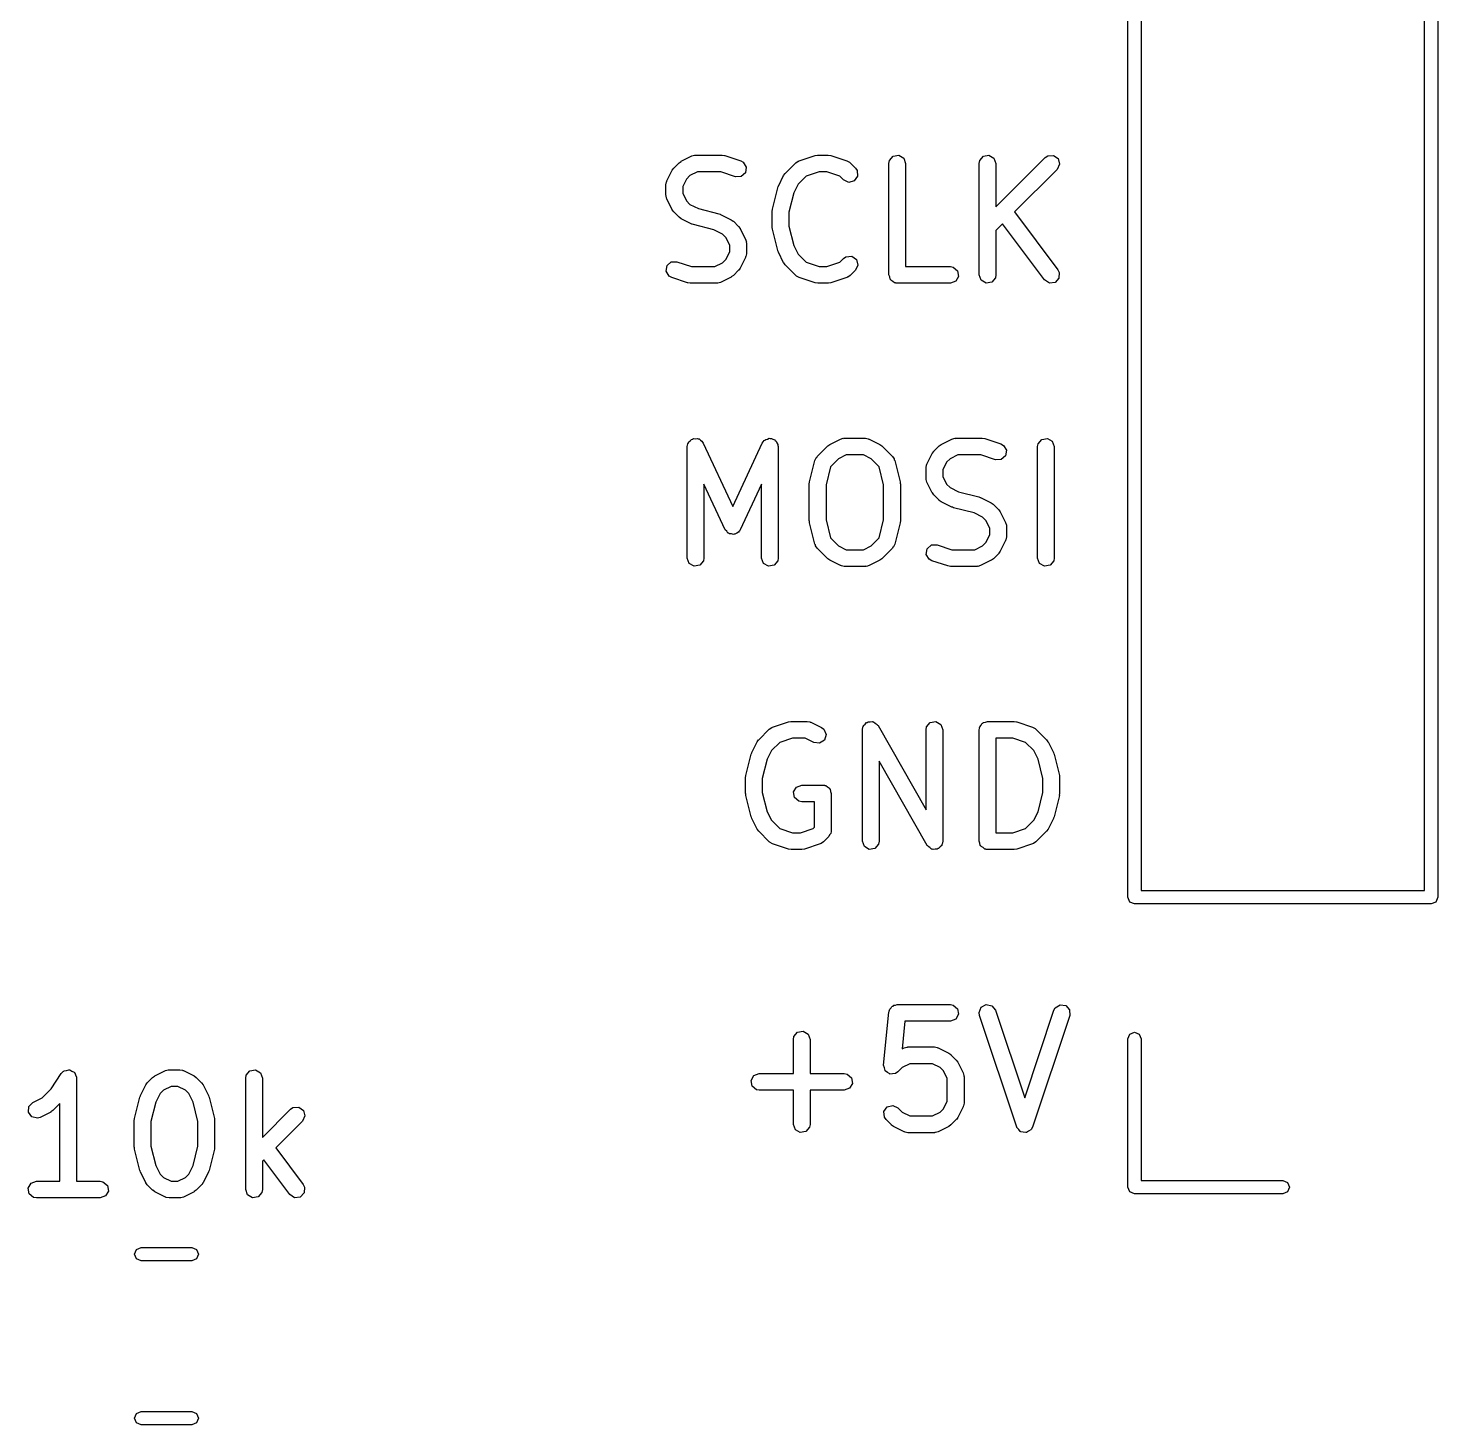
# Model space of a CAD drawing. Extents: x -3.87 to 1.04, y -1.6 to 1.04.
# Drawn here: x -3.4488 to -2.951, y -0.5313 to -0.038 of the extents above; entities that cross this region are included whole.
import ezdxf

# ---------------------------------------------------------------- set-up
doc = ezdxf.new("R2010")
doc.units = 0
doc.header["$MEASUREMENT"] = 0
doc.layers.add('BLACK', color=7, linetype='CONTINUOUS')

msp = doc.modelspace()

# ---------------------------------------------------------------- linework, layer by layer
at = {"layer": 'BLACK', "linetype": 'CONTINUOUS'}
for p, q in [((-3.06043, -0.345), (-3.06043, 0.45736)), ((-3.05571, 0.455), (-3.05571, -0.34264)), ((-2.95571, -0.34264), (-2.95571, 0.455)), ((-2.95098, 0.45736), (-2.95098, -0.345)), ((-3.21819, -0.08505), (-3.21444, -0.08317)), ((-3.21444, -0.08317), (-3.21346, -0.08288)), ((-3.21346, -0.08288), (-3.21329, -0.08292)), ((-3.21329, -0.08292), (-3.21312, -0.08286)), ((-3.21312, -0.08286), (-3.20375, -0.08286)), ((-3.20375, -0.08286), (-3.20288, -0.08301)), ((-3.20288, -0.08301), (-3.20282, -0.08301)), ((-3.20282, -0.08301), (-3.19719, -0.08489)), ((-3.17656, -0.08489), (-3.17094, -0.08301)), ((-3.17094, -0.08301), (-3.17006, -0.08288)), ((-3.17006, -0.08288), (-3.17, -0.08286)), ((-3.17, -0.08286), (-3.16625, -0.08286)), ((-3.16625, -0.08286), (-3.16538, -0.08301)), ((-3.16538, -0.08301), (-3.16532, -0.08301)), ((-3.16532, -0.08301), (-3.1597, -0.08489)), ((-3.14466, -0.0848), (-3.14336, -0.08325)), ((-3.14336, -0.08325), (-3.14137, -0.0829)), ((-3.14137, -0.0829), (-3.13962, -0.08391)), ((-3.13962, -0.08391), (-3.13893, -0.08581)), ((-3.11279, -0.0848), (-3.11149, -0.08325)), ((-3.11149, -0.08325), (-3.1095, -0.0829)), ((-3.1095, -0.0829), (-3.10775, -0.08391)), ((-3.10775, -0.08391), (-3.10706, -0.08581)), ((-3.10706, -0.10118), (-3.0896, -0.08372)), ((-3.0896, -0.08372), (-3.08876, -0.08314)), ((-3.08876, -0.08314), (-3.08675, -0.08296)), ((-3.08675, -0.08296), (-3.0851, -0.08412)), ((-3.0851, -0.08412), (-3.08457, -0.08607)), ((-3.22326, -0.09199), (-3.22139, -0.08824)), ((-3.22139, -0.08824), (-3.22086, -0.08753)), ((-3.22086, -0.08753), (-3.22084, -0.08747)), ((-3.22084, -0.08747), (-3.21896, -0.0856)), ((-3.21896, -0.0856), (-3.21824, -0.08509)), ((-3.21824, -0.08509), (-3.21819, -0.08505)), ((-3.21243, -0.08876), (-3.21512, -0.09011)), ((-3.20423, -0.08876), (-3.21243, -0.08876)), ((-3.19906, -0.09049), (-3.20423, -0.08876)), ((-3.19719, -0.08489), (-3.19629, -0.08537)), ((-3.19553, -0.08909), (-3.19704, -0.09043)), ((-3.19629, -0.08537), (-3.19523, -0.08709)), ((-3.19523, -0.08709), (-3.19553, -0.08909)), ((-3.18202, -0.09012), (-3.18149, -0.08941)), ((-3.18149, -0.08941), (-3.18147, -0.08935)), ((-3.18147, -0.08935), (-3.17772, -0.0856)), ((-3.17772, -0.0856), (-3.17688, -0.08501)), ((-3.17688, -0.08501), (-3.1767, -0.085)), ((-3.1767, -0.085), (-3.17656, -0.08489)), ((-3.16952, -0.08876), (-3.17403, -0.09027)), ((-3.16673, -0.08876), (-3.16952, -0.08876)), ((-3.16222, -0.09027), (-3.16673, -0.08876)), ((-3.1597, -0.08489), (-3.15879, -0.08537)), ((-3.15879, -0.08537), (-3.1587, -0.08552)), ((-3.1587, -0.08552), (-3.15854, -0.0856)), ((-3.15854, -0.0856), (-3.15667, -0.08747)), ((-3.15667, -0.08747), (-3.15608, -0.08831)), ((-3.15608, -0.08831), (-3.1559, -0.09033)), ((-3.14484, -0.08581), (-3.14466, -0.0848)), ((-3.14484, -0.12518), (-3.14484, -0.08581)), ((-3.13893, -0.08581), (-3.13893, -0.12223)), ((-3.11296, -0.08581), (-3.11279, -0.0848)), ((-3.11296, -0.12518), (-3.11296, -0.08581)), ((-3.10706, -0.08581), (-3.10706, -0.10118)), ((-3.08543, -0.0879), (-3.10049, -0.10296)), ((-3.08457, -0.08607), (-3.08543, -0.0879)), ((-3.22358, -0.09331), (-3.2234, -0.0923)), ((-3.22358, -0.09706), (-3.22358, -0.09331)), ((-3.2234, -0.0923), (-3.22328, -0.09217)), ((-3.22328, -0.09217), (-3.22326, -0.09199)), ((-3.21632, -0.09131), (-3.21767, -0.09401)), ((-3.21767, -0.09401), (-3.21767, -0.09636)), ((-3.21512, -0.09011), (-3.21632, -0.09131)), ((-3.19704, -0.09043), (-3.19906, -0.09049)), ((-3.18599, -0.10197), (-3.18412, -0.09447)), ((-3.18412, -0.09447), (-3.18391, -0.094)), ((-3.18391, -0.094), (-3.18389, -0.09387)), ((-3.18389, -0.09387), (-3.18202, -0.09012)), ((-3.17695, -0.09319), (-3.17847, -0.09622)), ((-3.17403, -0.09027), (-3.17695, -0.09319)), ((-3.16084, -0.09165), (-3.16222, -0.09027)), ((-3.15901, -0.0925), (-3.16084, -0.09165)), ((-3.15706, -0.09198), (-3.15901, -0.0925)), ((-3.1559, -0.09033), (-3.15706, -0.09198)), ((-3.22351, -0.09723), (-3.22358, -0.09706)), ((-3.22356, -0.0974), (-3.22351, -0.09723)), ((-3.22326, -0.09838), (-3.22356, -0.0974)), ((-3.22139, -0.10213), (-3.22326, -0.09838)), ((-3.21767, -0.09636), (-3.21632, -0.09906)), ((-3.21632, -0.09906), (-3.21512, -0.10026)), ((-3.17847, -0.09622), (-3.18017, -0.10305)), ((-3.22134, -0.10218), (-3.22139, -0.10213)), ((-3.22084, -0.1029), (-3.22134, -0.10218)), ((-3.21896, -0.10477), (-3.22084, -0.1029)), ((-3.21512, -0.10026), (-3.21209, -0.10177)), ((-3.21209, -0.10177), (-3.20491, -0.10357)), ((-3.20491, -0.10357), (-3.20444, -0.10378)), ((-3.20444, -0.10378), (-3.2043, -0.10379)), ((-3.2043, -0.10379), (-3.20055, -0.10567)), ((-3.18608, -0.10268), (-3.18598, -0.1021)), ((-3.18608, -0.10831), (-3.18608, -0.10268)), ((-3.18598, -0.1021), (-3.18599, -0.10197)), ((-3.18017, -0.10305), (-3.18017, -0.10794)), ((-3.10049, -0.10296), (-3.08515, -0.12341)), ((-3.2189, -0.1048), (-3.21896, -0.10477)), ((-3.21819, -0.10533), (-3.2189, -0.1048)), ((-3.21444, -0.1072), (-3.21819, -0.10533)), ((-3.2143, -0.10722), (-3.21444, -0.1072)), ((-3.21384, -0.10742), (-3.2143, -0.10722)), ((-3.20665, -0.10922), (-3.21384, -0.10742)), ((-3.20362, -0.11074), (-3.20665, -0.10922)), ((-3.20055, -0.10567), (-3.19985, -0.10619)), ((-3.19985, -0.10619), (-3.19979, -0.10622)), ((-3.19979, -0.10622), (-3.19791, -0.1081)), ((-3.19791, -0.1081), (-3.19741, -0.10882)), ((-3.19741, -0.10882), (-3.19736, -0.10886)), ((-3.19736, -0.10886), (-3.19548, -0.11261)), ((-3.18603, -0.10844), (-3.18608, -0.10831)), ((-3.18599, -0.10902), (-3.18603, -0.10844)), ((-3.18412, -0.11652), (-3.18599, -0.10902)), ((-3.18017, -0.10794), (-3.17847, -0.11478)), ((-3.10471, -0.10718), (-3.10706, -0.10953)), ((-3.08988, -0.12695), (-3.10471, -0.10718)), ((-3.20243, -0.11193), (-3.20362, -0.11074)), ((-3.20108, -0.11463), (-3.20243, -0.11193)), ((-3.19548, -0.11261), (-3.19519, -0.1136)), ((-3.19519, -0.1136), (-3.19523, -0.11377)), ((-3.19523, -0.11377), (-3.19517, -0.11393)), ((-3.19517, -0.11393), (-3.19517, -0.11768)), ((-3.10706, -0.10953), (-3.10706, -0.12518)), ((-3.20243, -0.11968), (-3.20108, -0.11699)), ((-3.20108, -0.11699), (-3.20108, -0.11463)), ((-3.19548, -0.119), (-3.19736, -0.12275)), ((-3.19546, -0.11883), (-3.19548, -0.119)), ((-3.19535, -0.11869), (-3.19546, -0.11883)), ((-3.19517, -0.11768), (-3.19535, -0.11869)), ((-3.18404, -0.11664), (-3.18412, -0.11652)), ((-3.18389, -0.11713), (-3.18404, -0.11664)), ((-3.18202, -0.12088), (-3.18389, -0.11713)), ((-3.17847, -0.11478), (-3.17695, -0.11781)), ((-3.17695, -0.11781), (-3.17403, -0.12073)), ((-3.16222, -0.12073), (-3.16084, -0.11934)), ((-3.16084, -0.11934), (-3.16, -0.11876)), ((-3.16, -0.11876), (-3.15799, -0.11858)), ((-3.15799, -0.11858), (-3.15634, -0.11974)), ((-3.22352, -0.1239), (-3.22322, -0.1219)), ((-3.22246, -0.12562), (-3.22352, -0.1239)), ((-3.22322, -0.1219), (-3.22171, -0.12056)), ((-3.22171, -0.12056), (-3.21969, -0.12051)), ((-3.21969, -0.12051), (-3.21452, -0.12223)), ((-3.21452, -0.12223), (-3.20632, -0.12223)), ((-3.20632, -0.12223), (-3.20362, -0.12088)), ((-3.20362, -0.12088), (-3.20243, -0.11968)), ((-3.19791, -0.12352), (-3.19979, -0.1254)), ((-3.19788, -0.12346), (-3.19791, -0.12352)), ((-3.19736, -0.12275), (-3.19788, -0.12346)), ((-3.18197, -0.12092), (-3.18202, -0.12088)), ((-3.18147, -0.12165), (-3.18197, -0.12092)), ((-3.17772, -0.1254), (-3.18147, -0.12165)), ((-3.17403, -0.12073), (-3.16952, -0.12223)), ((-3.16952, -0.12223), (-3.16673, -0.12223)), ((-3.16673, -0.12223), (-3.16222, -0.12073)), ((-3.15667, -0.12352), (-3.15854, -0.1254)), ((-3.15581, -0.12169), (-3.15667, -0.12352)), ((-3.15634, -0.11974), (-3.15581, -0.12169)), ((-3.13893, -0.12223), (-3.12313, -0.12223)), ((-3.12313, -0.12223), (-3.12212, -0.12241)), ((-3.12212, -0.12241), (-3.12058, -0.1237)), ((-3.12058, -0.1237), (-3.12023, -0.1257)), ((-3.08515, -0.12341), (-3.08469, -0.12433)), ((-3.08469, -0.12433), (-3.0848, -0.12634)), ((-3.22156, -0.12611), (-3.22246, -0.12562)), ((-3.21593, -0.12798), (-3.22156, -0.12611)), ((-3.21587, -0.12798), (-3.21593, -0.12798)), ((-3.215, -0.12813), (-3.21587, -0.12798)), ((-3.20562, -0.12813), (-3.215, -0.12813)), ((-3.20546, -0.12807), (-3.20562, -0.12813)), ((-3.20529, -0.12812), (-3.20546, -0.12807)), ((-3.2043, -0.12782), (-3.20529, -0.12812)), ((-3.20055, -0.12595), (-3.2043, -0.12782)), ((-3.20051, -0.1259), (-3.20055, -0.12595)), ((-3.19979, -0.1254), (-3.20051, -0.1259)), ((-3.17756, -0.12547), (-3.17772, -0.1254)), ((-3.17746, -0.12562), (-3.17756, -0.12547)), ((-3.17656, -0.12611), (-3.17746, -0.12562)), ((-3.17094, -0.12798), (-3.17656, -0.12611)), ((-3.17087, -0.12798), (-3.17094, -0.12798)), ((-3.17, -0.12813), (-3.17087, -0.12798)), ((-3.16625, -0.12813), (-3.17, -0.12813)), ((-3.16619, -0.12811), (-3.16625, -0.12813)), ((-3.16532, -0.12798), (-3.16619, -0.12811)), ((-3.1597, -0.12611), (-3.16532, -0.12798)), ((-3.15956, -0.126), (-3.1597, -0.12611)), ((-3.15938, -0.12598), (-3.15956, -0.126)), ((-3.15854, -0.1254), (-3.15938, -0.12598)), ((-3.14457, -0.1259), (-3.14484, -0.12518)), ((-3.14444, -0.12666), (-3.14457, -0.1259)), ((-3.14424, -0.12683), (-3.14444, -0.12666)), ((-3.14414, -0.12708), (-3.14424, -0.12683)), ((-3.14348, -0.12746), (-3.14414, -0.12708)), ((-3.14289, -0.12796), (-3.14348, -0.12746)), ((-3.14251, -0.12802), (-3.14289, -0.12796)), ((-3.1424, -0.12809), (-3.14251, -0.12802)), ((-3.14227, -0.12807), (-3.1424, -0.12809)), ((-3.14188, -0.12813), (-3.14227, -0.12807)), ((-3.12313, -0.12813), (-3.14188, -0.12813)), ((-3.12124, -0.12744), (-3.12313, -0.12813)), ((-3.12023, -0.1257), (-3.12124, -0.12744)), ((-3.11227, -0.12708), (-3.11296, -0.12518)), ((-3.11052, -0.12809), (-3.11227, -0.12708)), ((-3.10853, -0.12774), (-3.11052, -0.12809)), ((-3.10724, -0.12619), (-3.10853, -0.12774)), ((-3.10706, -0.12518), (-3.10724, -0.12619)), ((-3.08818, -0.12806), (-3.08988, -0.12695)), ((-3.08618, -0.12782), (-3.08818, -0.12806)), ((-3.0848, -0.12634), (-3.08618, -0.12782)), ((-3.21564, -0.1845), (-3.21554, -0.18412)), ((-3.21554, -0.18412), (-3.21501, -0.18375)), ((-3.21501, -0.18375), (-3.2146, -0.18326)), ((-3.2146, -0.18326), (-3.21421, -0.18319)), ((-3.21421, -0.18319), (-3.21389, -0.18296)), ((-3.21389, -0.18296), (-3.21325, -0.18302)), ((-3.21325, -0.18302), (-3.21261, -0.1829)), ((-3.21261, -0.1829), (-3.21227, -0.1831)), ((-3.21227, -0.1831), (-3.21188, -0.18313)), ((-3.21188, -0.18313), (-3.21142, -0.18359)), ((-3.21142, -0.18359), (-3.21086, -0.18391)), ((-3.21086, -0.18391), (-3.21073, -0.18428)), ((-3.18955, -0.18456), (-3.18896, -0.18372)), ((-3.18896, -0.18372), (-3.18861, -0.18356)), ((-3.18861, -0.18356), (-3.18835, -0.18326)), ((-3.18835, -0.18326), (-3.18772, -0.18314)), ((-3.18772, -0.18314), (-3.18713, -0.18287)), ((-3.18713, -0.18287), (-3.18675, -0.18297)), ((-3.18675, -0.18297), (-3.18636, -0.1829)), ((-3.18636, -0.1829), (-3.18581, -0.18323)), ((-3.18581, -0.18323), (-3.18518, -0.18339)), ((-3.18518, -0.18339), (-3.18496, -0.18372)), ((-3.18496, -0.18372), (-3.18461, -0.18391)), ((-3.18461, -0.18391), (-3.18439, -0.18452)), ((-3.1657, -0.18505), (-3.16195, -0.18317)), ((-3.16195, -0.18317), (-3.16097, -0.18288)), ((-3.16097, -0.18288), (-3.1608, -0.18292)), ((-3.1608, -0.18292), (-3.16063, -0.18286)), ((-3.16063, -0.18286), (-3.15313, -0.18286)), ((-3.15313, -0.18286), (-3.15212, -0.18304)), ((-3.15212, -0.18304), (-3.15199, -0.18315)), ((-3.15199, -0.18315), (-3.15181, -0.18317)), ((-3.15181, -0.18317), (-3.14806, -0.18505)), ((-3.12633, -0.18505), (-3.12258, -0.18317)), ((-3.12258, -0.18317), (-3.1216, -0.18288)), ((-3.1216, -0.18288), (-3.12143, -0.18292)), ((-3.12143, -0.18292), (-3.12126, -0.18286)), ((-3.12126, -0.18286), (-3.11189, -0.18286)), ((-3.11189, -0.18286), (-3.11102, -0.18301)), ((-3.11102, -0.18301), (-3.11095, -0.18301)), ((-3.11095, -0.18301), (-3.10533, -0.18488)), ((-3.09216, -0.1848), (-3.09087, -0.18326)), ((-3.09087, -0.18326), (-3.08888, -0.1829)), ((-3.08888, -0.1829), (-3.08713, -0.18391)), ((-3.08713, -0.18391), (-3.08644, -0.18581)), ((-3.21608, -0.18581), (-3.2159, -0.1848)), ((-3.21608, -0.22518), (-3.21608, -0.18581)), ((-3.2159, -0.1848), (-3.21564, -0.1845)), ((-3.21073, -0.18428), (-3.21045, -0.18456)), ((-3.21045, -0.18456), (-3.2, -0.20695)), ((-3.2, -0.20695), (-3.18955, -0.18456)), ((-3.18439, -0.18452), (-3.18402, -0.18505)), ((-3.18402, -0.18505), (-3.18406, -0.18544)), ((-3.18406, -0.18544), (-3.18392, -0.18581)), ((-3.18392, -0.18581), (-3.18392, -0.22518)), ((-3.17022, -0.18935), (-3.16647, -0.1856)), ((-3.16647, -0.1856), (-3.16574, -0.18509)), ((-3.16574, -0.18509), (-3.1657, -0.18505)), ((-3.15993, -0.18876), (-3.16263, -0.19011)), ((-3.15383, -0.18876), (-3.15993, -0.18876)), ((-3.15113, -0.19011), (-3.15383, -0.18876)), ((-3.14806, -0.18505), (-3.14735, -0.18557)), ((-3.14735, -0.18557), (-3.14729, -0.1856)), ((-3.14729, -0.1856), (-3.14354, -0.18935)), ((-3.1314, -0.19199), (-3.12953, -0.18824)), ((-3.12953, -0.18824), (-3.129, -0.18753)), ((-3.129, -0.18753), (-3.12897, -0.18747)), ((-3.12897, -0.18747), (-3.1271, -0.1856)), ((-3.1271, -0.1856), (-3.12637, -0.18509)), ((-3.12637, -0.18509), (-3.12633, -0.18505)), ((-3.12056, -0.18876), (-3.12326, -0.19011)), ((-3.11237, -0.18876), (-3.12056, -0.18876)), ((-3.1072, -0.19049), (-3.11237, -0.18876)), ((-3.10533, -0.18488), (-3.10443, -0.18537)), ((-3.10367, -0.18909), (-3.10518, -0.19043)), ((-3.10443, -0.18537), (-3.10337, -0.1871)), ((-3.10337, -0.1871), (-3.10367, -0.18909)), ((-3.09234, -0.18581), (-3.09216, -0.1848)), ((-3.09234, -0.22518), (-3.09234, -0.18581)), ((-3.08644, -0.18581), (-3.08644, -0.22518)), ((-3.17287, -0.19822), (-3.17099, -0.19072)), ((-3.17099, -0.19072), (-3.17058, -0.18978)), ((-3.17058, -0.18978), (-3.17034, -0.18961)), ((-3.17034, -0.18961), (-3.17022, -0.18935)), ((-3.16546, -0.19295), (-3.16705, -0.1993)), ((-3.16263, -0.19011), (-3.16546, -0.19295)), ((-3.1483, -0.19295), (-3.15113, -0.19011)), ((-3.14671, -0.1993), (-3.1483, -0.19295)), ((-3.14354, -0.18935), (-3.14296, -0.19019)), ((-3.14296, -0.19019), (-3.14293, -0.19048)), ((-3.14293, -0.19048), (-3.14277, -0.19072)), ((-3.14277, -0.19072), (-3.14089, -0.19822)), ((-3.13171, -0.19331), (-3.13153, -0.1923)), ((-3.13171, -0.19706), (-3.13171, -0.19331)), ((-3.13153, -0.1923), (-3.13142, -0.19217)), ((-3.13142, -0.19217), (-3.1314, -0.19199)), ((-3.12446, -0.19131), (-3.12581, -0.19401)), ((-3.12581, -0.19401), (-3.12581, -0.19636)), ((-3.12326, -0.19011), (-3.12446, -0.19131)), ((-3.10518, -0.19043), (-3.1072, -0.19049)), ((-3.20268, -0.21518), (-3.21017, -0.19912)), ((-3.21017, -0.19912), (-3.21017, -0.22518)), ((-3.18983, -0.19912), (-3.19732, -0.21518)), ((-3.18983, -0.22518), (-3.18983, -0.19912)), ((-3.17296, -0.19894), (-3.17285, -0.19836)), ((-3.17296, -0.21206), (-3.17296, -0.19894)), ((-3.17285, -0.19836), (-3.17287, -0.19822)), ((-3.14089, -0.19822), (-3.14085, -0.19881)), ((-3.14085, -0.19881), (-3.1408, -0.19894)), ((-3.1408, -0.19894), (-3.1408, -0.21206)), ((-3.13165, -0.19723), (-3.13171, -0.19706)), ((-3.13169, -0.1974), (-3.13165, -0.19723)), ((-3.1314, -0.19838), (-3.13169, -0.1974)), ((-3.12953, -0.20213), (-3.1314, -0.19838)), ((-3.12581, -0.19636), (-3.12446, -0.19906)), ((-3.12446, -0.19906), (-3.12326, -0.20026)), ((-3.16705, -0.1993), (-3.16705, -0.21169)), ((-3.14671, -0.21169), (-3.14671, -0.1993)), ((-3.12948, -0.20217), (-3.12953, -0.20213)), ((-3.12897, -0.2029), (-3.12948, -0.20217)), ((-3.1271, -0.20477), (-3.12897, -0.2029)), ((-3.12326, -0.20026), (-3.12023, -0.20177)), ((-3.12023, -0.20177), (-3.11304, -0.20357)), ((-3.11304, -0.20357), (-3.11258, -0.20378)), ((-3.11258, -0.20378), (-3.11244, -0.20379)), ((-3.11244, -0.20379), (-3.10869, -0.20567)), ((-3.12704, -0.2048), (-3.1271, -0.20477)), ((-3.12633, -0.20533), (-3.12704, -0.2048)), ((-3.12258, -0.2072), (-3.12633, -0.20533)), ((-3.12244, -0.20722), (-3.12258, -0.2072)), ((-3.12198, -0.20742), (-3.12244, -0.20722)), ((-3.11479, -0.20922), (-3.12198, -0.20742)), ((-3.10869, -0.20567), (-3.10798, -0.20619)), ((-3.10798, -0.20619), (-3.10792, -0.20622)), ((-3.10792, -0.20622), (-3.10605, -0.2081)), ((-3.10605, -0.2081), (-3.10554, -0.20882)), ((-3.10554, -0.20882), (-3.1055, -0.20886)), ((-3.1055, -0.20886), (-3.10362, -0.21261)), ((-3.17291, -0.21219), (-3.17296, -0.21206)), ((-3.17287, -0.21277), (-3.17291, -0.21219)), ((-3.17099, -0.22027), (-3.17287, -0.21277)), ((-3.16705, -0.21169), (-3.16546, -0.21805)), ((-3.1483, -0.21805), (-3.14671, -0.21169)), ((-3.14089, -0.21277), (-3.14277, -0.22027)), ((-3.1408, -0.21206), (-3.14091, -0.21264)), ((-3.14091, -0.21264), (-3.14089, -0.21277)), ((-3.11176, -0.21074), (-3.11479, -0.20922)), ((-3.11056, -0.21193), (-3.11176, -0.21074)), ((-3.10921, -0.21463), (-3.11056, -0.21193)), ((-3.10362, -0.21261), (-3.10333, -0.2136)), ((-3.10333, -0.2136), (-3.10337, -0.21377)), ((-3.10337, -0.21377), (-3.10331, -0.21393)), ((-3.10331, -0.21393), (-3.10331, -0.21768)), ((-3.20213, -0.21572), (-3.20268, -0.21518)), ((-3.20169, -0.21635), (-3.20213, -0.21572)), ((-3.20144, -0.21642), (-3.20169, -0.21635)), ((-3.20125, -0.21661), (-3.20144, -0.21642)), ((-3.20048, -0.21668), (-3.20125, -0.21661)), ((-3.19974, -0.21688), (-3.20048, -0.21668)), ((-3.1995, -0.21676), (-3.19974, -0.21688)), ((-3.19923, -0.21679), (-3.1995, -0.21676)), ((-3.19861, -0.21635), (-3.19923, -0.21679)), ((-3.19791, -0.21602), (-3.19861, -0.21635)), ((-3.19769, -0.2157), (-3.19791, -0.21602)), ((-3.19758, -0.21563), (-3.19769, -0.2157)), ((-3.19755, -0.2155), (-3.19758, -0.21563)), ((-3.19732, -0.21518), (-3.19755, -0.2155)), ((-3.16546, -0.21805), (-3.16263, -0.22088)), ((-3.15113, -0.22088), (-3.1483, -0.21805)), ((-3.11056, -0.21968), (-3.10921, -0.21699)), ((-3.10921, -0.21699), (-3.10921, -0.21463)), ((-3.10362, -0.219), (-3.1055, -0.22275)), ((-3.1036, -0.21883), (-3.10362, -0.219)), ((-3.10349, -0.21869), (-3.1036, -0.21883)), ((-3.10331, -0.21768), (-3.10349, -0.21869)), ((-3.17083, -0.22051), (-3.17099, -0.22027)), ((-3.17081, -0.22081), (-3.17083, -0.22051)), ((-3.17022, -0.22165), (-3.17081, -0.22081)), ((-3.16647, -0.2254), (-3.17022, -0.22165)), ((-3.16263, -0.22088), (-3.15993, -0.22223)), ((-3.15993, -0.22223), (-3.15383, -0.22223)), ((-3.15383, -0.22223), (-3.15113, -0.22088)), ((-3.14354, -0.22165), (-3.14729, -0.2254)), ((-3.14342, -0.22138), (-3.14354, -0.22165)), ((-3.14318, -0.22121), (-3.14342, -0.22138)), ((-3.14277, -0.22027), (-3.14318, -0.22121)), ((-3.13165, -0.2239), (-3.13136, -0.2219)), ((-3.13059, -0.22562), (-3.13165, -0.2239)), ((-3.13136, -0.2219), (-3.12984, -0.22056)), ((-3.12984, -0.22056), (-3.12783, -0.22051)), ((-3.12783, -0.22051), (-3.12266, -0.22223)), ((-3.12266, -0.22223), (-3.11446, -0.22223)), ((-3.11446, -0.22223), (-3.11176, -0.22088)), ((-3.11176, -0.22088), (-3.11056, -0.21968)), ((-3.10605, -0.22352), (-3.10792, -0.2254)), ((-3.10602, -0.22346), (-3.10605, -0.22352)), ((-3.1055, -0.22275), (-3.10602, -0.22346)), ((-3.21539, -0.22708), (-3.21608, -0.22518)), ((-3.21364, -0.22809), (-3.21539, -0.22708)), ((-3.21165, -0.22774), (-3.21364, -0.22809)), ((-3.21035, -0.22619), (-3.21165, -0.22774)), ((-3.21017, -0.22518), (-3.21035, -0.22619)), ((-3.18914, -0.22708), (-3.18983, -0.22518)), ((-3.18739, -0.22809), (-3.18914, -0.22708)), ((-3.1854, -0.22774), (-3.18739, -0.22809)), ((-3.1841, -0.22619), (-3.1854, -0.22774)), ((-3.18392, -0.22518), (-3.1841, -0.22619)), ((-3.16641, -0.22542), (-3.16647, -0.2254)), ((-3.1657, -0.22595), (-3.16641, -0.22542)), ((-3.16195, -0.22782), (-3.1657, -0.22595)), ((-3.16178, -0.22784), (-3.16195, -0.22782)), ((-3.16164, -0.22796), (-3.16178, -0.22784)), ((-3.16063, -0.22814), (-3.16164, -0.22796)), ((-3.15313, -0.22814), (-3.16063, -0.22814)), ((-3.15296, -0.22807), (-3.15313, -0.22814)), ((-3.15279, -0.22812), (-3.15296, -0.22807)), ((-3.15181, -0.22782), (-3.15279, -0.22812)), ((-3.14806, -0.22595), (-3.15181, -0.22782)), ((-3.14802, -0.2259), (-3.14806, -0.22595)), ((-3.14729, -0.2254), (-3.14802, -0.2259)), ((-3.12969, -0.22611), (-3.13059, -0.22562)), ((-3.12407, -0.22798), (-3.12969, -0.22611)), ((-3.124, -0.22798), (-3.12407, -0.22798)), ((-3.12313, -0.22814), (-3.124, -0.22798)), ((-3.11376, -0.22814), (-3.12313, -0.22814)), ((-3.11359, -0.22807), (-3.11376, -0.22814)), ((-3.11342, -0.22812), (-3.11359, -0.22807)), ((-3.11244, -0.22782), (-3.11342, -0.22812)), ((-3.10869, -0.22595), (-3.11244, -0.22782)), ((-3.10865, -0.2259), (-3.10869, -0.22595)), ((-3.10792, -0.2254), (-3.10865, -0.2259)), ((-3.09165, -0.22708), (-3.09234, -0.22518)), ((-3.0899, -0.22809), (-3.09165, -0.22708)), ((-3.08791, -0.22774), (-3.0899, -0.22809)), ((-3.08661, -0.22619), (-3.08791, -0.22774)), ((-3.08644, -0.22518), (-3.08661, -0.22619)), ((-3.18594, -0.28488), (-3.18031, -0.28301)), ((-3.18031, -0.28301), (-3.17944, -0.28288)), ((-3.17944, -0.28288), (-3.17938, -0.28286)), ((-3.17938, -0.28286), (-3.17375, -0.28286)), ((-3.17375, -0.28286), (-3.17274, -0.28304)), ((-3.17274, -0.28304), (-3.17261, -0.28315)), ((-3.17261, -0.28315), (-3.17243, -0.28317)), ((-3.17243, -0.28317), (-3.16868, -0.28505)), ((-3.15322, -0.28384), (-3.15273, -0.28325)), ((-3.15273, -0.28325), (-3.15246, -0.28321)), ((-3.15246, -0.28321), (-3.15225, -0.28303)), ((-3.15225, -0.28303), (-3.15149, -0.28304)), ((-3.15149, -0.28304), (-3.15074, -0.2829)), ((-3.15074, -0.2829), (-3.15051, -0.28304)), ((-3.15051, -0.28304), (-3.15023, -0.28304)), ((-3.15023, -0.28304), (-3.14965, -0.28353)), ((-3.14965, -0.28353), (-3.14899, -0.28391)), ((-3.13153, -0.2848), (-3.13024, -0.28325)), ((-3.13024, -0.28325), (-3.12825, -0.2829)), ((-3.12825, -0.2829), (-3.1265, -0.28391)), ((-3.11229, -0.28421), (-3.11191, -0.28355)), ((-3.11191, -0.28355), (-3.11166, -0.28346)), ((-3.11166, -0.28346), (-3.11149, -0.28325)), ((-3.11149, -0.28325), (-3.11073, -0.28312)), ((-3.11073, -0.28312), (-3.11001, -0.28286)), ((-3.11001, -0.28286), (-3.10064, -0.28286)), ((-3.10064, -0.28286), (-3.09977, -0.28301)), ((-3.09977, -0.28301), (-3.0997, -0.28301)), ((-3.0997, -0.28301), (-3.09408, -0.28488)), ((-3.19084, -0.28935), (-3.18709, -0.2856)), ((-3.18709, -0.2856), (-3.18625, -0.28501)), ((-3.18625, -0.28501), (-3.18607, -0.28499)), ((-3.18607, -0.28499), (-3.18594, -0.28488)), ((-3.16868, -0.28505), (-3.16786, -0.28566)), ((-3.16786, -0.28566), (-3.16706, -0.28751)), ((-3.16706, -0.28751), (-3.16763, -0.28945)), ((-3.15421, -0.28581), (-3.15403, -0.2848)), ((-3.15421, -0.32518), (-3.15421, -0.28581)), ((-3.15403, -0.2848), (-3.15386, -0.28459)), ((-3.15386, -0.28459), (-3.15381, -0.28432)), ((-3.15381, -0.28432), (-3.15322, -0.28384)), ((-3.14899, -0.28391), (-3.1489, -0.28417)), ((-3.1489, -0.28417), (-3.14869, -0.28435)), ((-3.14869, -0.28435), (-3.13171, -0.31406)), ((-3.13171, -0.28581), (-3.13153, -0.2848)), ((-3.13171, -0.31406), (-3.13171, -0.28581)), ((-3.1265, -0.28391), (-3.12581, -0.28581)), ((-3.12581, -0.28581), (-3.12581, -0.32518)), ((-3.11296, -0.28581), (-3.1129, -0.28543)), ((-3.11296, -0.32518), (-3.11296, -0.28581)), ((-3.11292, -0.2853), (-3.11285, -0.28519)), ((-3.1129, -0.28543), (-3.11292, -0.2853)), ((-3.11285, -0.28519), (-3.11279, -0.2848)), ((-3.11279, -0.2848), (-3.11229, -0.28421)), ((-3.09408, -0.28488), (-3.09318, -0.28537)), ((-3.09318, -0.28537), (-3.09309, -0.28552)), ((-3.09309, -0.28552), (-3.09293, -0.2856)), ((-3.09293, -0.2856), (-3.08918, -0.28935)), ((-3.19327, -0.29386), (-3.19139, -0.29012)), ((-3.19139, -0.29012), (-3.19087, -0.28941)), ((-3.19087, -0.28941), (-3.19084, -0.28935)), ((-3.18632, -0.29318), (-3.18784, -0.29622)), ((-3.18341, -0.29027), (-3.18632, -0.29318)), ((-3.1789, -0.28876), (-3.18341, -0.29027)), ((-3.17445, -0.28876), (-3.1789, -0.28876)), ((-3.17132, -0.29033), (-3.17445, -0.28876)), ((-3.16932, -0.29056), (-3.17132, -0.29033)), ((-3.16763, -0.28945), (-3.16932, -0.29056)), ((-3.10112, -0.28876), (-3.10706, -0.28876)), ((-3.10706, -0.28876), (-3.10706, -0.32223)), ((-3.09661, -0.29027), (-3.10112, -0.28876)), ((-3.09369, -0.29318), (-3.09661, -0.29027)), ((-3.09217, -0.29622), (-3.09369, -0.29318)), ((-3.08918, -0.28935), (-3.08867, -0.29007)), ((-3.08867, -0.29007), (-3.08862, -0.29012)), ((-3.08862, -0.29012), (-3.08675, -0.29386)), ((-3.19537, -0.30197), (-3.19349, -0.29447)), ((-3.19349, -0.29447), (-3.19328, -0.294)), ((-3.19328, -0.294), (-3.19327, -0.29386)), ((-3.18784, -0.29622), (-3.18955, -0.30305)), ((-3.13132, -0.32665), (-3.1483, -0.29693)), ((-3.1483, -0.29693), (-3.1483, -0.32518)), ((-3.09047, -0.30305), (-3.09217, -0.29622)), ((-3.08675, -0.29386), (-3.0866, -0.29435)), ((-3.0866, -0.29435), (-3.08652, -0.29447)), ((-3.08652, -0.29447), (-3.08465, -0.30197)), ((-3.19545, -0.30268), (-3.19535, -0.3021)), ((-3.19545, -0.30831), (-3.19545, -0.30268)), ((-3.19535, -0.3021), (-3.19537, -0.30197)), ((-3.18955, -0.30305), (-3.18955, -0.30795)), ((-3.09047, -0.30795), (-3.09047, -0.30305)), ((-3.08465, -0.30197), (-3.08461, -0.30256)), ((-3.08461, -0.30256), (-3.08456, -0.30268)), ((-3.08456, -0.30268), (-3.08456, -0.30831)), ((-3.19541, -0.30844), (-3.19545, -0.30831)), ((-3.19537, -0.30902), (-3.19541, -0.30844)), ((-3.18955, -0.30795), (-3.18784, -0.31478)), ((-3.17854, -0.3078), (-3.17753, -0.30605)), ((-3.17819, -0.30978), (-3.17854, -0.3078)), ((-3.17753, -0.30605), (-3.17563, -0.30536)), ((-3.17563, -0.30536), (-3.16813, -0.30536)), ((-3.16813, -0.30536), (-3.16775, -0.30542)), ((-3.16775, -0.30542), (-3.16762, -0.3054)), ((-3.16762, -0.3054), (-3.1675, -0.30547)), ((-3.1675, -0.30547), (-3.16712, -0.30553)), ((-3.16712, -0.30553), (-3.16653, -0.30603)), ((-3.16653, -0.30603), (-3.16587, -0.30641)), ((-3.16587, -0.30641), (-3.16578, -0.30666)), ((-3.16578, -0.30666), (-3.16557, -0.30683)), ((-3.16557, -0.30683), (-3.16544, -0.30759)), ((-3.16544, -0.30759), (-3.16518, -0.30831)), ((-3.16518, -0.30831), (-3.16518, -0.32143)), ((-3.09217, -0.31478), (-3.09047, -0.30795)), ((-3.08456, -0.30831), (-3.08466, -0.30889)), ((-3.19349, -0.31652), (-3.19537, -0.30902)), ((-3.17664, -0.31108), (-3.17819, -0.30978)), ((-3.17563, -0.31126), (-3.17664, -0.31108)), ((-3.17108, -0.31126), (-3.17563, -0.31126)), ((-3.17108, -0.32021), (-3.17108, -0.31126)), ((-3.08465, -0.30902), (-3.08652, -0.31652)), ((-3.08466, -0.30889), (-3.08465, -0.30902)), ((-3.19341, -0.31664), (-3.19349, -0.31652)), ((-3.19327, -0.31713), (-3.19341, -0.31664)), ((-3.19139, -0.32088), (-3.19327, -0.31713)), ((-3.18784, -0.31478), (-3.18632, -0.31781)), ((-3.18632, -0.31781), (-3.18341, -0.32073)), ((-3.09661, -0.32073), (-3.09369, -0.31781)), ((-3.09369, -0.31781), (-3.09217, -0.31478)), ((-3.08675, -0.31713), (-3.08862, -0.32088)), ((-3.08673, -0.31699), (-3.08675, -0.31713)), ((-3.08652, -0.31652), (-3.08673, -0.31699)), ((-3.19135, -0.32092), (-3.19139, -0.32088)), ((-3.19084, -0.32165), (-3.19135, -0.32092)), ((-3.18709, -0.32539), (-3.19084, -0.32165)), ((-3.18341, -0.32073), (-3.1789, -0.32223)), ((-3.1789, -0.32223), (-3.17611, -0.32223)), ((-3.17611, -0.32223), (-3.1716, -0.32073)), ((-3.1716, -0.32073), (-3.17108, -0.32021)), ((-3.16604, -0.32352), (-3.16792, -0.32539)), ((-3.16577, -0.32294), (-3.16604, -0.32352)), ((-3.16535, -0.32244), (-3.16577, -0.32294)), ((-3.16524, -0.32181), (-3.16535, -0.32244)), ((-3.16519, -0.32169), (-3.16524, -0.32181)), ((-3.16518, -0.32143), (-3.16521, -0.32161)), ((-3.16521, -0.32161), (-3.16519, -0.32169)), ((-3.10706, -0.32223), (-3.10112, -0.32223)), ((-3.10112, -0.32223), (-3.09661, -0.32073)), ((-3.08918, -0.32165), (-3.09293, -0.32539)), ((-3.08915, -0.32159), (-3.08918, -0.32165)), ((-3.08862, -0.32088), (-3.08915, -0.32159)), ((-3.18693, -0.32547), (-3.18709, -0.32539)), ((-3.18684, -0.32562), (-3.18693, -0.32547)), ((-3.18594, -0.32611), (-3.18684, -0.32562)), ((-3.18031, -0.32798), (-3.18594, -0.32611)), ((-3.18025, -0.32798), (-3.18031, -0.32798)), ((-3.17938, -0.32814), (-3.18025, -0.32798)), ((-3.17563, -0.32814), (-3.17938, -0.32814)), ((-3.17557, -0.32811), (-3.17563, -0.32814)), ((-3.17469, -0.32798), (-3.17557, -0.32811)), ((-3.16907, -0.32611), (-3.17469, -0.32798)), ((-3.16893, -0.326), (-3.16907, -0.32611)), ((-3.16876, -0.32598), (-3.16893, -0.326)), ((-3.16792, -0.32539), (-3.16876, -0.32598)), ((-3.15352, -0.32708), (-3.15421, -0.32518)), ((-3.15177, -0.32809), (-3.15352, -0.32708)), ((-3.14978, -0.32774), (-3.15177, -0.32809)), ((-3.14848, -0.32619), (-3.14978, -0.32774)), ((-3.1483, -0.32518), (-3.14848, -0.32619)), ((-3.13111, -0.32682), (-3.13132, -0.32665)), ((-3.13102, -0.32708), (-3.13111, -0.32682)), ((-3.13036, -0.32746), (-3.13102, -0.32708)), ((-3.12978, -0.32795), (-3.13036, -0.32746)), ((-3.12951, -0.32795), (-3.12978, -0.32795)), ((-3.12927, -0.32809), (-3.12951, -0.32795)), ((-3.12852, -0.32796), (-3.12927, -0.32809)), ((-3.12776, -0.32796), (-3.12852, -0.32796)), ((-3.12755, -0.32779), (-3.12776, -0.32796)), ((-3.12728, -0.32774), (-3.12755, -0.32779)), ((-3.12679, -0.32716), (-3.12728, -0.32774)), ((-3.12621, -0.32667), (-3.12679, -0.32716)), ((-3.12616, -0.3264), (-3.12621, -0.32667)), ((-3.12598, -0.32619), (-3.12616, -0.3264)), ((-3.12581, -0.32518), (-3.12598, -0.32619)), ((-3.1127, -0.3259), (-3.11296, -0.32518)), ((-3.11257, -0.32666), (-3.1127, -0.3259)), ((-3.11236, -0.32683), (-3.11257, -0.32666)), ((-3.11227, -0.32708), (-3.11236, -0.32683)), ((-3.11161, -0.32746), (-3.11227, -0.32708)), ((-3.11102, -0.32796), (-3.11161, -0.32746)), ((-3.11064, -0.32802), (-3.11102, -0.32796)), ((-3.11052, -0.32809), (-3.11064, -0.32802)), ((-3.11039, -0.32807), (-3.11052, -0.32809)), ((-3.11001, -0.32814), (-3.11039, -0.32807)), ((-3.10064, -0.32814), (-3.11001, -0.32814)), ((-3.10058, -0.32811), (-3.10064, -0.32814)), ((-3.0997, -0.32798), (-3.10058, -0.32811)), ((-3.09408, -0.32611), (-3.0997, -0.32798)), ((-3.09394, -0.326), (-3.09408, -0.32611)), ((-3.09377, -0.32598), (-3.09394, -0.326)), ((-3.09293, -0.32539), (-3.09377, -0.32598)), ((-3.05571, -0.34264), (-2.95571, -0.34264)), ((-3.05974, -0.34667), (-3.06043, -0.345)), ((-3.05807, -0.34736), (-3.05974, -0.34667)), ((-2.95335, -0.34736), (-3.05807, -0.34736)), ((-2.95168, -0.34667), (-2.95335, -0.34736)), ((-2.95098, -0.345), (-2.95168, -0.34667)), ((-3.14339, -0.38341), (-3.1431, -0.38312)), ((-3.1431, -0.38312), (-3.14247, -0.38307)), ((-3.14247, -0.38307), (-3.14188, -0.38286)), ((-3.14188, -0.38286), (-3.12313, -0.38286)), ((-3.12313, -0.38286), (-3.12212, -0.38304)), ((-3.12212, -0.38304), (-3.12058, -0.38433)), ((-3.11222, -0.38385), (-3.11044, -0.38289)), ((-3.11044, -0.38289), (-3.10847, -0.3833)), ((-3.10847, -0.3833), (-3.10721, -0.38488)), ((-3.08608, -0.38398), (-3.08436, -0.38292)), ((-3.08436, -0.38292), (-3.08236, -0.38321)), ((-3.08236, -0.38321), (-3.08102, -0.38473)), ((-3.1467, -0.40427), (-3.14482, -0.38552)), ((-3.14482, -0.38552), (-3.14478, -0.38537)), ((-3.14479, -0.3853), (-3.14473, -0.38519)), ((-3.14478, -0.38537), (-3.14479, -0.3853)), ((-3.14473, -0.38519), (-3.14454, -0.38453)), ((-3.14454, -0.38453), (-3.14409, -0.38409)), ((-3.14409, -0.38409), (-3.14378, -0.38355)), ((-3.14378, -0.38355), (-3.14339, -0.38341)), ((-3.12124, -0.38807), (-3.12313, -0.38877)), ((-3.12023, -0.38632), (-3.12124, -0.38807)), ((-3.12058, -0.38433), (-3.12023, -0.38632)), ((-3.11296, -0.38573), (-3.11222, -0.38385)), ((-3.11281, -0.38675), (-3.11296, -0.38573)), ((-3.09969, -0.42612), (-3.11281, -0.38675)), ((-3.10721, -0.38488), (-3.09689, -0.41584)), ((-3.09689, -0.41584), (-3.08657, -0.38488)), ((-3.08096, -0.38675), (-3.09409, -0.42612)), ((-3.08657, -0.38488), (-3.08608, -0.38398)), ((-3.08102, -0.38473), (-3.08096, -0.38675)), ((-3.1784, -0.39418), (-3.1771, -0.39263)), ((-3.1771, -0.39263), (-3.17512, -0.39228)), ((-3.17512, -0.39228), (-3.17337, -0.39329)), ((-3.17337, -0.39329), (-3.17268, -0.39519)), ((-3.13921, -0.38877), (-3.14019, -0.39854)), ((-3.12313, -0.38877), (-3.13921, -0.38877)), ((-3.05974, -0.39333), (-3.05807, -0.39264)), ((-3.05807, -0.39264), (-3.0564, -0.39333)), ((-3.17858, -0.39519), (-3.1784, -0.39418)), ((-3.17858, -0.40723), (-3.17858, -0.39519)), ((-3.17268, -0.39519), (-3.17268, -0.40723)), ((-3.14019, -0.39854), (-3.13945, -0.39817)), ((-3.13945, -0.39817), (-3.13847, -0.39788)), ((-3.13847, -0.39788), (-3.1383, -0.39792)), ((-3.1383, -0.39792), (-3.13813, -0.39786)), ((-3.13813, -0.39786), (-3.12876, -0.39786)), ((-3.12876, -0.39786), (-3.12775, -0.39804)), ((-3.12775, -0.39804), (-3.12761, -0.39815)), ((-3.12761, -0.39815), (-3.12744, -0.39817)), ((-3.12744, -0.39817), (-3.12369, -0.40004)), ((-3.06043, -0.395), (-3.05974, -0.39333)), ((-3.06043, -0.44736), (-3.06043, -0.395)), ((-3.0564, -0.39333), (-3.05571, -0.395)), ((-3.05571, -0.395), (-3.05571, -0.445)), ((-3.12369, -0.40004), (-3.12298, -0.40057)), ((-3.12298, -0.40057), (-3.12292, -0.4006)), ((-3.12292, -0.4006), (-3.12105, -0.40247)), ((-3.12105, -0.40247), (-3.12054, -0.4032)), ((-3.12054, -0.4032), (-3.12049, -0.40324)), ((-3.12049, -0.40324), (-3.11862, -0.40699)), ((-3.44073, -0.41259), (-3.43714, -0.4072)), ((-3.43714, -0.4072), (-3.43643, -0.40646)), ((-3.43643, -0.40646), (-3.43627, -0.40642)), ((-3.43627, -0.40642), (-3.43616, -0.40629)), ((-3.43616, -0.40629), (-3.43532, -0.40614)), ((-3.43532, -0.40614), (-3.43449, -0.4059)), ((-3.43449, -0.4059), (-3.43434, -0.40597)), ((-3.43434, -0.40597), (-3.43417, -0.40593)), ((-3.43417, -0.40593), (-3.43343, -0.40636)), ((-3.43343, -0.40636), (-3.43264, -0.40671)), ((-3.43264, -0.40671), (-3.43257, -0.40686)), ((-3.43257, -0.40686), (-3.43242, -0.40695)), ((-3.43242, -0.40695), (-3.43213, -0.40775)), ((-3.43213, -0.40775), (-3.43175, -0.40852)), ((-3.4049, -0.40863), (-3.40418, -0.40812)), ((-3.40418, -0.40812), (-3.40413, -0.40808)), ((-3.40413, -0.40808), (-3.40038, -0.4062)), ((-3.40038, -0.4062), (-3.3994, -0.40591)), ((-3.3994, -0.40591), (-3.39923, -0.40595)), ((-3.39923, -0.40595), (-3.39906, -0.40589)), ((-3.39906, -0.40589), (-3.39531, -0.40589)), ((-3.39531, -0.40589), (-3.3943, -0.40607)), ((-3.3943, -0.40607), (-3.39417, -0.40618)), ((-3.39417, -0.40618), (-3.39399, -0.4062)), ((-3.39399, -0.4062), (-3.39024, -0.40808)), ((-3.39024, -0.40808), (-3.38953, -0.4086)), ((-3.37202, -0.40884), (-3.37184, -0.40783)), ((-3.37184, -0.40783), (-3.37054, -0.40629)), ((-3.37054, -0.40629), (-3.36855, -0.40593)), ((-3.36855, -0.40593), (-3.3668, -0.40695)), ((-3.3668, -0.40695), (-3.36611, -0.40884)), ((-3.19353, -0.40967), (-3.19252, -0.40792)), ((-3.19252, -0.40792), (-3.19063, -0.40723)), ((-3.19063, -0.40723), (-3.17858, -0.40723)), ((-3.17268, -0.40723), (-3.16063, -0.40723)), ((-3.16063, -0.40723), (-3.15962, -0.40741)), ((-3.15962, -0.40741), (-3.15807, -0.40871)), ((-3.14669, -0.40428), (-3.1467, -0.40427)), ((-3.1467, -0.4043), (-3.14669, -0.40428)), ((-3.14644, -0.40526), (-3.1467, -0.4043)), ((-3.1462, -0.40622), (-3.14644, -0.40526)), ((-3.14618, -0.40623), (-3.1462, -0.40622)), ((-3.14618, -0.40625), (-3.14618, -0.40623)), ((-3.14536, -0.40682), (-3.14618, -0.40625)), ((-3.14456, -0.4074), (-3.14536, -0.40682)), ((-3.14454, -0.4074), (-3.14456, -0.4074)), ((-3.14452, -0.40741), (-3.14454, -0.4074)), ((-3.14353, -0.40732), (-3.14452, -0.40741)), ((-3.14254, -0.40725), (-3.14353, -0.40732)), ((-3.14253, -0.40724), (-3.14254, -0.40725)), ((-3.14251, -0.40724), (-3.14253, -0.40724)), ((-3.14167, -0.40665), (-3.14251, -0.40724)), ((-3.14013, -0.40511), (-3.14167, -0.40665)), ((-3.13744, -0.40376), (-3.14013, -0.40511)), ((-3.12946, -0.40376), (-3.13744, -0.40376)), ((-3.12676, -0.40511), (-3.12946, -0.40376)), ((-3.12556, -0.40631), (-3.12676, -0.40511)), ((-3.12421, -0.40901), (-3.12556, -0.40631)), ((-3.11862, -0.40699), (-3.11833, -0.40797)), ((-3.11833, -0.40797), (-3.11837, -0.40814)), ((-3.11837, -0.40814), (-3.11831, -0.40831)), ((-3.44393, -0.41579), (-3.44073, -0.41259)), ((-3.43175, -0.40852), (-3.43179, -0.40868)), ((-3.43179, -0.40868), (-3.43173, -0.40884)), ((-3.43173, -0.40884), (-3.43173, -0.44526)), ((-3.4092, -0.41502), (-3.40733, -0.41127)), ((-3.40733, -0.41127), (-3.4068, -0.41056)), ((-3.4068, -0.41056), (-3.40677, -0.41051)), ((-3.40677, -0.41051), (-3.4049, -0.40863)), ((-3.40106, -0.41314), (-3.40226, -0.41434)), ((-3.39837, -0.4118), (-3.40106, -0.41314)), ((-3.39601, -0.4118), (-3.39837, -0.4118)), ((-3.39331, -0.41314), (-3.39601, -0.4118)), ((-3.39212, -0.41434), (-3.39331, -0.41314)), ((-3.38953, -0.4086), (-3.38948, -0.40863)), ((-3.38948, -0.40863), (-3.3876, -0.41051)), ((-3.3876, -0.41051), (-3.38709, -0.41123)), ((-3.38709, -0.41123), (-3.38705, -0.41127)), ((-3.38705, -0.41127), (-3.38517, -0.41502)), ((-3.37202, -0.44821), (-3.37202, -0.40884)), ((-3.36611, -0.40884), (-3.36611, -0.42984)), ((-3.19318, -0.41166), (-3.19353, -0.40967)), ((-3.19164, -0.41296), (-3.19318, -0.41166)), ((-3.19063, -0.41314), (-3.19164, -0.41296)), ((-3.17858, -0.41314), (-3.19063, -0.41314)), ((-3.17858, -0.42518), (-3.17858, -0.41314)), ((-3.16063, -0.41314), (-3.17268, -0.41314)), ((-3.17268, -0.41314), (-3.17268, -0.42518)), ((-3.15873, -0.41245), (-3.16063, -0.41314)), ((-3.15772, -0.4107), (-3.15873, -0.41245)), ((-3.15807, -0.40871), (-3.15772, -0.4107)), ((-3.12421, -0.41699), (-3.12421, -0.40901)), ((-3.11831, -0.40831), (-3.11831, -0.41768)), ((-3.44864, -0.41892), (-3.44725, -0.41745)), ((-3.44725, -0.41745), (-3.44393, -0.41579)), ((-3.43764, -0.41785), (-3.44009, -0.4203)), ((-3.43764, -0.44526), (-3.43764, -0.41785)), ((-3.4113, -0.42312), (-3.40943, -0.41563)), ((-3.40943, -0.41563), (-3.40922, -0.41516)), ((-3.40922, -0.41516), (-3.4092, -0.41502)), ((-3.40378, -0.41737), (-3.40548, -0.4242)), ((-3.40226, -0.41434), (-3.40378, -0.41737)), ((-3.3906, -0.41737), (-3.39212, -0.41434)), ((-3.38889, -0.4242), (-3.3906, -0.41737)), ((-3.38517, -0.41502), (-3.38503, -0.41551)), ((-3.38503, -0.41551), (-3.38495, -0.41563)), ((-3.38495, -0.41563), (-3.38307, -0.42312)), ((-3.12556, -0.41968), (-3.12421, -0.41699)), ((-3.11831, -0.41768), (-3.11849, -0.41869)), ((-3.44876, -0.42093), (-3.44864, -0.41892)), ((-3.44756, -0.42256), (-3.44876, -0.42093)), ((-3.44559, -0.42302), (-3.44756, -0.42256)), ((-3.44461, -0.42273), (-3.44559, -0.42302)), ((-3.44086, -0.42086), (-3.44461, -0.42273)), ((-3.44082, -0.42081), (-3.44086, -0.42086)), ((-3.44009, -0.4203), (-3.44082, -0.42081)), ((-3.41129, -0.42326), (-3.4113, -0.42312)), ((-3.38307, -0.42312), (-3.38303, -0.42371)), ((-3.36611, -0.42984), (-3.35616, -0.41988)), ((-3.35616, -0.41988), (-3.35532, -0.41929)), ((-3.35532, -0.41929), (-3.3533, -0.41911)), ((-3.3533, -0.41911), (-3.35165, -0.42027)), ((-3.35113, -0.42222), (-3.35198, -0.42406)), ((-3.35165, -0.42027), (-3.35113, -0.42222)), ((-3.14661, -0.42067), (-3.14545, -0.41901)), ((-3.14643, -0.42268), (-3.14661, -0.42067)), ((-3.14584, -0.42352), (-3.14643, -0.42268)), ((-3.14545, -0.41901), (-3.1435, -0.41849)), ((-3.1435, -0.41849), (-3.14167, -0.41934)), ((-3.14167, -0.41934), (-3.14013, -0.42088)), ((-3.14013, -0.42088), (-3.13744, -0.42223)), ((-3.13744, -0.42223), (-3.12946, -0.42223)), ((-3.12946, -0.42223), (-3.12676, -0.42088)), ((-3.12676, -0.42088), (-3.12556, -0.41968)), ((-3.12049, -0.42275), (-3.12102, -0.42346)), ((-3.11862, -0.419), (-3.12049, -0.42275)), ((-3.1186, -0.41883), (-3.11862, -0.419)), ((-3.11849, -0.41869), (-3.1186, -0.41883)), ((-3.41139, -0.42384), (-3.41129, -0.42326)), ((-3.41139, -0.43322), (-3.41139, -0.42384)), ((-3.40548, -0.4242), (-3.40548, -0.43285)), ((-3.38889, -0.43285), (-3.38889, -0.4242)), ((-3.38303, -0.42371), (-3.38299, -0.42384)), ((-3.38299, -0.42384), (-3.38299, -0.43322)), ((-3.35198, -0.42406), (-3.36142, -0.43349)), ((-3.17789, -0.42708), (-3.17858, -0.42518)), ((-3.17614, -0.42809), (-3.17789, -0.42708)), ((-3.17415, -0.42774), (-3.17614, -0.42809)), ((-3.17285, -0.42619), (-3.17415, -0.42774)), ((-3.17268, -0.42518), (-3.17285, -0.42619)), ((-3.14397, -0.4254), (-3.14584, -0.42352)), ((-3.14391, -0.42542), (-3.14397, -0.4254)), ((-3.1432, -0.42595), (-3.14391, -0.42542)), ((-3.13945, -0.42782), (-3.1432, -0.42595)), ((-3.13928, -0.42784), (-3.13945, -0.42782)), ((-3.13914, -0.42796), (-3.13928, -0.42784)), ((-3.13813, -0.42813), (-3.13914, -0.42796)), ((-3.12876, -0.42813), (-3.13813, -0.42813)), ((-3.12859, -0.42807), (-3.12876, -0.42813)), ((-3.12842, -0.42812), (-3.12859, -0.42807)), ((-3.12744, -0.42782), (-3.12842, -0.42812)), ((-3.12369, -0.42595), (-3.12744, -0.42782)), ((-3.12364, -0.4259), (-3.12369, -0.42595)), ((-3.12292, -0.4254), (-3.12364, -0.4259)), ((-3.12105, -0.42352), (-3.12292, -0.4254)), ((-3.12102, -0.42346), (-3.12105, -0.42352)), ((-3.09964, -0.42618), (-3.09969, -0.42612)), ((-3.09963, -0.42627), (-3.09964, -0.42618)), ((-3.09901, -0.42697), (-3.09963, -0.42627)), ((-3.09843, -0.4277), (-3.09901, -0.42697)), ((-3.09835, -0.42772), (-3.09843, -0.4277)), ((-3.09829, -0.42778), (-3.09835, -0.42772)), ((-3.09737, -0.42791), (-3.09829, -0.42778)), ((-3.09645, -0.4281), (-3.09737, -0.42791)), ((-3.09638, -0.42806), (-3.09645, -0.4281)), ((-3.0963, -0.42807), (-3.09638, -0.42806)), ((-3.0955, -0.42759), (-3.0963, -0.42807)), ((-3.09468, -0.42714), (-3.0955, -0.42759)), ((-3.09465, -0.42706), (-3.09468, -0.42714)), ((-3.09457, -0.42702), (-3.09465, -0.42706)), ((-3.09409, -0.42612), (-3.09457, -0.42702)), ((-3.40548, -0.43285), (-3.40378, -0.43968)), ((-3.3906, -0.43968), (-3.38889, -0.43285)), ((-3.41134, -0.43334), (-3.41139, -0.43322)), ((-3.4113, -0.43393), (-3.41134, -0.43334)), ((-3.40943, -0.44143), (-3.4113, -0.43393)), ((-3.38307, -0.43393), (-3.38495, -0.44143)), ((-3.38299, -0.43322), (-3.38309, -0.4338)), ((-3.38309, -0.4338), (-3.38307, -0.43393)), ((-3.36564, -0.43771), (-3.36611, -0.43819)), ((-3.35643, -0.44999), (-3.36564, -0.43771)), ((-3.36142, -0.43349), (-3.35171, -0.44644)), ((-3.40935, -0.44155), (-3.40943, -0.44143)), ((-3.4092, -0.44204), (-3.40935, -0.44155)), ((-3.40733, -0.44578), (-3.4092, -0.44204)), ((-3.40378, -0.43968), (-3.40226, -0.44272)), ((-3.40226, -0.44272), (-3.40106, -0.44391)), ((-3.39331, -0.44391), (-3.39212, -0.44272)), ((-3.39212, -0.44272), (-3.3906, -0.43968)), ((-3.38517, -0.44204), (-3.38705, -0.44578)), ((-3.38516, -0.4419), (-3.38517, -0.44204)), ((-3.38495, -0.44143), (-3.38516, -0.4419)), ((-3.36611, -0.43819), (-3.36611, -0.44821)), ((-3.44884, -0.4477), (-3.44783, -0.44595)), ((-3.44849, -0.44969), (-3.44884, -0.4477)), ((-3.44783, -0.44595), (-3.44593, -0.44526)), ((-3.44593, -0.44526), (-3.43764, -0.44526)), ((-3.43173, -0.44526), (-3.42343, -0.44526)), ((-3.42343, -0.44526), (-3.42242, -0.44544)), ((-3.42242, -0.44544), (-3.42088, -0.44674)), ((-3.42088, -0.44674), (-3.42053, -0.44873)), ((-3.40728, -0.44583), (-3.40733, -0.44578)), ((-3.40677, -0.44655), (-3.40728, -0.44583)), ((-3.4049, -0.44843), (-3.40677, -0.44655)), ((-3.40106, -0.44391), (-3.39837, -0.44526)), ((-3.39837, -0.44526), (-3.39601, -0.44526)), ((-3.39601, -0.44526), (-3.39331, -0.44391)), ((-3.3876, -0.44655), (-3.38948, -0.44843)), ((-3.38757, -0.44649), (-3.3876, -0.44655)), ((-3.38705, -0.44578), (-3.38757, -0.44649)), ((-3.35171, -0.44644), (-3.35124, -0.44736)), ((-3.35124, -0.44736), (-3.35135, -0.44937)), ((-3.05974, -0.44903), (-3.06043, -0.44736)), ((-3.05571, -0.445), (-3.00571, -0.445)), ((-3.00571, -0.445), (-3.00404, -0.44569)), ((-3.00404, -0.44569), (-3.00335, -0.44736)), ((-3.00335, -0.44736), (-3.00404, -0.44903)), ((-3.44694, -0.45099), (-3.44849, -0.44969)), ((-3.44593, -0.45117), (-3.44694, -0.45099)), ((-3.42343, -0.45117), (-3.44593, -0.45117)), ((-3.42154, -0.45048), (-3.42343, -0.45117)), ((-3.42053, -0.44873), (-3.42154, -0.45048)), ((-3.40484, -0.44845), (-3.4049, -0.44843)), ((-3.40413, -0.44898), (-3.40484, -0.44845)), ((-3.40038, -0.45085), (-3.40413, -0.44898)), ((-3.40021, -0.45088), (-3.40038, -0.45085)), ((-3.40007, -0.45099), (-3.40021, -0.45088)), ((-3.39906, -0.45117), (-3.40007, -0.45099)), ((-3.39531, -0.45117), (-3.39906, -0.45117)), ((-3.39515, -0.45111), (-3.39531, -0.45117)), ((-3.39498, -0.45115), (-3.39515, -0.45111)), ((-3.39399, -0.45085), (-3.39498, -0.45115)), ((-3.39024, -0.44898), (-3.39399, -0.45085)), ((-3.3902, -0.44893), (-3.39024, -0.44898)), ((-3.38948, -0.44843), (-3.3902, -0.44893)), ((-3.37133, -0.45011), (-3.37202, -0.44821)), ((-3.36958, -0.45112), (-3.37133, -0.45011)), ((-3.36759, -0.45077), (-3.36958, -0.45112)), ((-3.36629, -0.44922), (-3.36759, -0.45077)), ((-3.36611, -0.44821), (-3.36629, -0.44922)), ((-3.35474, -0.45109), (-3.35643, -0.44999)), ((-3.35273, -0.45085), (-3.35474, -0.45109)), ((-3.35135, -0.44937), (-3.35273, -0.45085)), ((-3.05807, -0.44972), (-3.05974, -0.44903)), ((-3.00571, -0.44972), (-3.05807, -0.44972)), ((-3.00404, -0.44903), (-3.00571, -0.44972)), ((-3.4113, -0.47106), (-3.41061, -0.46939)), ((-3.41061, -0.47273), (-3.4113, -0.47106)), ((-3.41061, -0.46939), (-3.40894, -0.4687)), ((-3.40894, -0.47342), (-3.41061, -0.47273)), ((-3.40894, -0.4687), (-3.39106, -0.4687)), ((-3.39106, -0.4687), (-3.38939, -0.46939)), ((-3.38939, -0.47273), (-3.39106, -0.47342)), ((-3.38939, -0.46939), (-3.3887, -0.47106)), ((-3.3887, -0.47106), (-3.38939, -0.47273)), ((-3.39106, -0.47342), (-3.40894, -0.47342)), ((-3.4113, -0.52894), (-3.41061, -0.52727)), ((-3.41061, -0.52727), (-3.40894, -0.52658)), ((-3.40894, -0.52658), (-3.39106, -0.52658)), ((-3.39106, -0.52658), (-3.38939, -0.52727)), ((-3.38939, -0.52727), (-3.3887, -0.52894)), ((-3.41061, -0.53061), (-3.4113, -0.52894)), ((-3.40894, -0.5313), (-3.41061, -0.53061)), ((-3.39106, -0.5313), (-3.40894, -0.5313)), ((-3.38939, -0.53061), (-3.39106, -0.5313)), ((-3.3887, -0.52894), (-3.38939, -0.53061))]:
    msp.add_line(p, q, dxfattribs=at)

doc.saveas('drawing.dxf')
